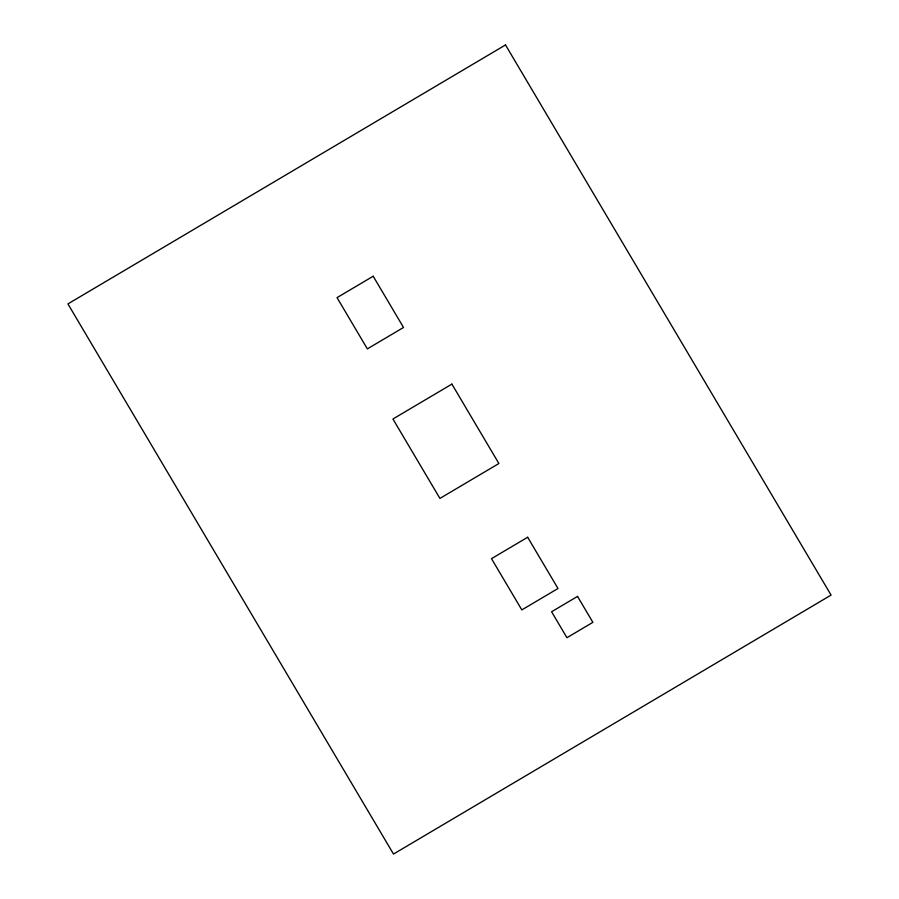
<?xml version="1.0" encoding="UTF-8"?>
<svg xmlns="http://www.w3.org/2000/svg" width="899" height="899" viewBox="0 0 899 899"><rect width="100%" height="100%" fill="white"/><g stroke="black" fill="none" stroke-linecap="round" stroke-linejoin="round"><path stroke-width="1.35" d="M505.508 44.95L67.919 303.907L393.492 854.05L831.081 595.093L505.508 44.95M373.197 276.229L337.035 297.636L367.354 348.879L403.516 327.472L373.197 276.229M451.905 384.109L392.93 419.001L439.926 498.417L498.889 463.513L451.905 384.109M527.668 537.254L491.506 558.661L521.825 609.904L557.998 588.497L527.668 537.254M577.54 596.408L551.593 611.758L566.943 637.706L592.891 622.344L577.54 596.408"/></g></svg>
